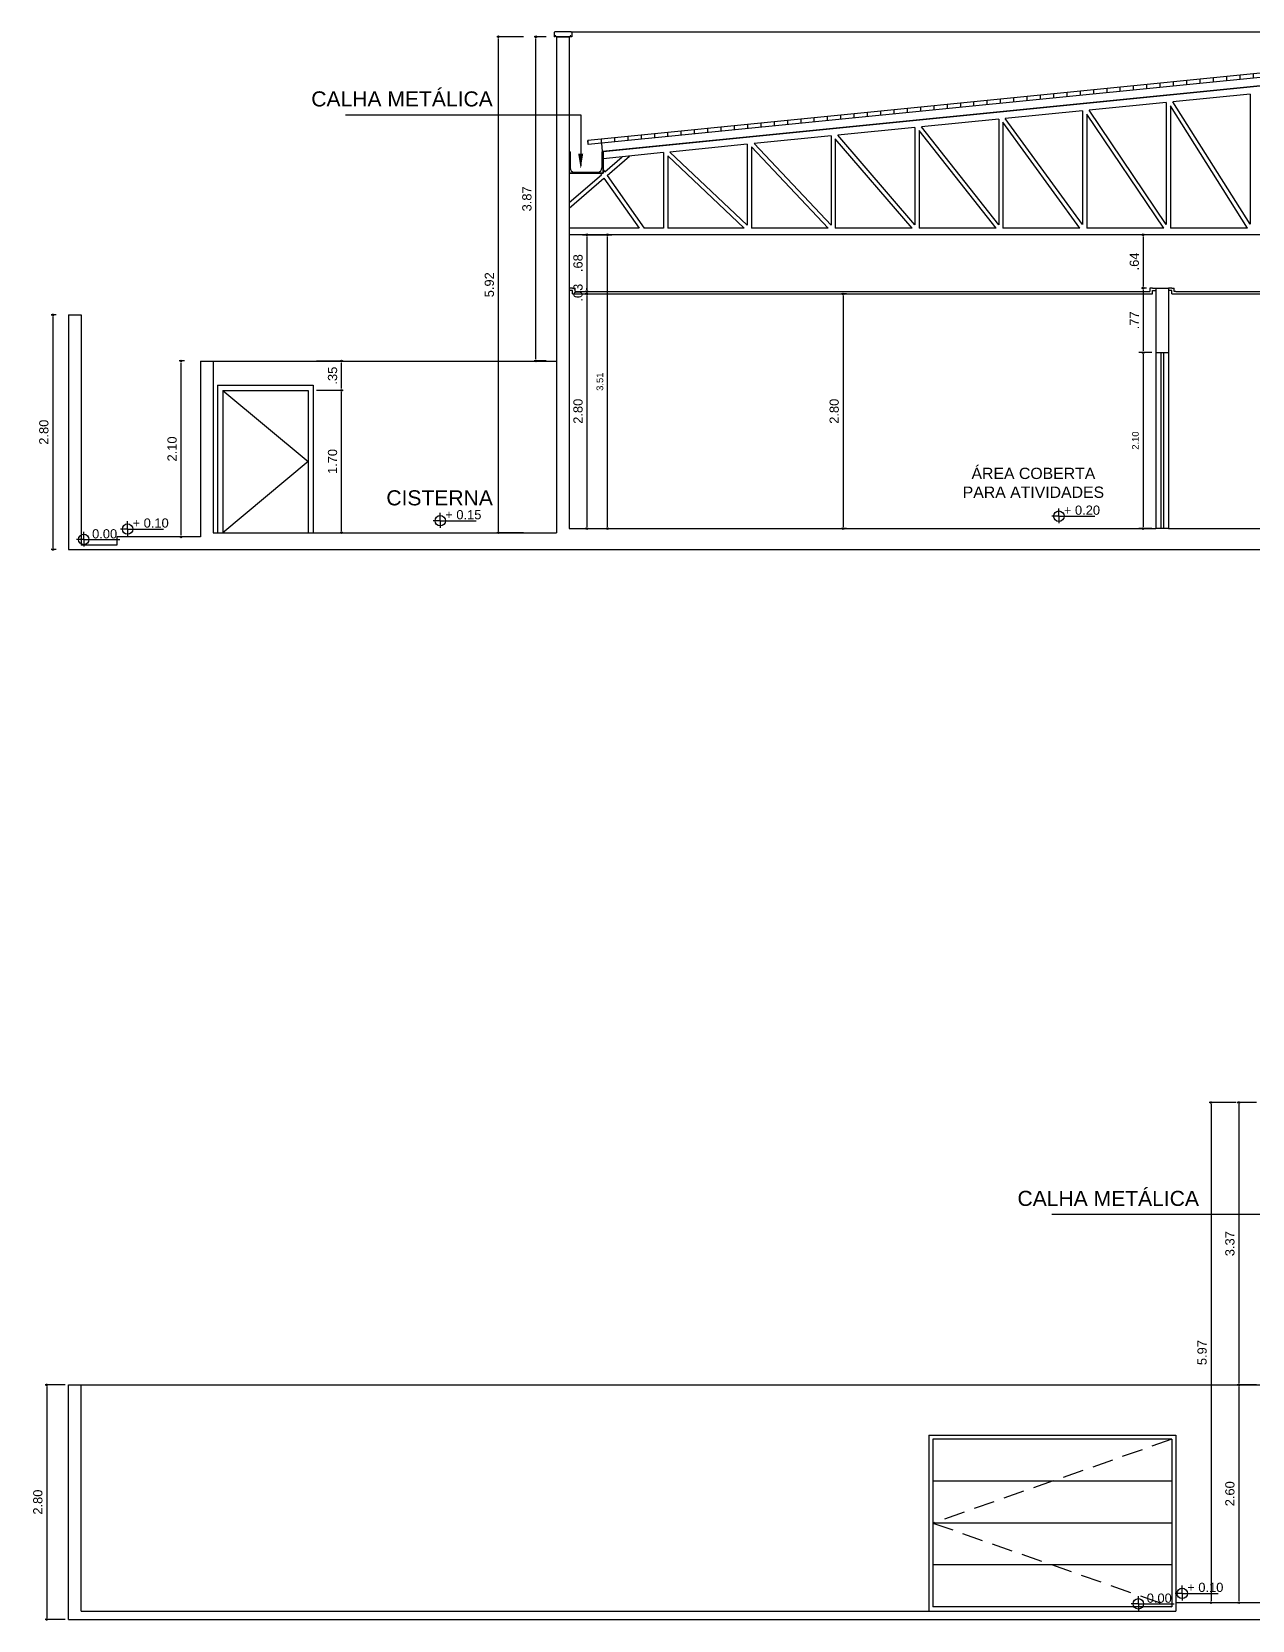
# Model space of a CAD drawing. Header units: millimetres. Extents: x 2125 to 3408, y 1171 to 1686.
# Drawn here: x 2524.1 to 2538.67, y 1494.29 to 1513.25 of the extents above; entities that cross this region are included whole.
import ezdxf

# ---------------------------------------------------------------- set-up
doc = ezdxf.new("R2010")
doc.units = ezdxf.units.MM
doc.linetypes.add('HIDDEN', pattern=[0.375, 0.25, -0.125])
for name, color, linetype in [('cobertura', 1, 'Continuous'), ('cotas', 7, 'Continuous'), ('ESQUADRIA', 3, 'Continuous'), ('Esquadrias_Portas', 2, 'Continuous'), ('forro', 7, 'Continuous'), ('LAYOUT', 7, 'Continuous'), ('PAREDE', 4, 'Continuous'), ('TEXTO01', 7, 'Continuous'), ('TEXTO02', 3, 'Continuous'), ('TEXTO03', 2, 'Continuous')]:
    doc.layers.add(name, color=color, linetype=linetype)
doc.styles.add('ROMANS', font='arial.ttf')
doc.styles.get("Standard").update_dxf_attribs({"font": 'arial.ttf'})
doc.styles.add('TEXTO1', font='swissko.ttf', dxfattribs={"width": 0.6, "height": 0.1})
doc.dimstyles.new('ESCALA 50', dxfattribs={"dimtxt": 0.08, "dimasz": 0.02, "dimexe": 0.05, "dimexo": 0.05, "dimgap": 0.05, "dimtad": 1, "dimlfac": -10, "dimzin": 1, "dimdsep": 46, "dimtxsty": 'ROMANS', "dimblk1": 'PPC', "dimblk2": 'PPC', "dimsah": 1, "dimcen": 0.02, "dimclrd": 7, "dimclre": 7, "dimclrt": 3, "dimadec": 0, "dimazin": 0, "dimtfac": 1, "dimtix": 1, "dimtmove": 1, "dimatfit": 3, "dimldrblk": 'PPC', "dimfxl": 0, "dimtolj": 1, "dimtzin": 12, "dimarcsym": 0})
doc.dimstyles.new('ESCALA75', dxfattribs={"dimtxt": 0.11, "dimasz": 0.02, "dimexe": 0.02, "dimexo": 0.04, "dimgap": 0.05, "dimtad": 1, "dimzin": 4, "dimdsep": 46, "dimtxsty": 'ROMANS', "dimblk1": 'PPC', "dimblk2": 'PPC', "dimsah": 1, "dimcen": 0.02, "dimclrd": 7, "dimclre": 7, "dimclrt": 3, "dimazin": 1, "dimtfac": 1, "dimtix": 1, "dimtmove": 0, "dimatfit": 3, "dimldrblk": 'PPC', "dimfxl": 0, "dimtolj": 1, "dimtzin": 12, "dimarcsym": 0})

# ---------------------------------------------------------------- blocks, each defined once
blk = doc.blocks.new('PPC')
at = {"color": 2}
blk.add_circle((0, 0), 0.5, dxfattribs=at)
blk = doc.blocks.new('*D350')
at = {"color": 7, "lineweight": -2, "transparency": 16777216}
for p, q in [((2538.716, 1500.47), (2538.486, 1500.47)), ((2538.506, 1500.45), (2538.506, 1497.12)), ((2538.716, 1497.1), (2538.486, 1497.1))]:
    blk.add_line(p, q, dxfattribs=at)
at = {"layer": 'DEFPOINTS', "color": 0, "transparency": 16777216}
for p in [(2538.756, 1500.47), (2538.506, 1497.1), (2538.756, 1497.1)]:
    blk.add_point(p, dxfattribs=at)
at = {"color": 7, "lineweight": -2, "transparency": 16777216, "xscale": 0.02, "yscale": 0.02, "zscale": 0.02}
for p, rotation in [((2538.506, 1500.47), 90), ((2538.506, 1497.1), 270)]:
    blk.add_blockref('PPC', p, dxfattribs=dict(at, rotation=rotation))
at = {"color": 3, "transparency": 16777216, "insert": (2538.4, 1498.785), "char_height": 0.11, "attachment_point": 5, "rotation": 90, "style": 'ROMANS'}
blk.add_mtext('\\A1;3.37', dxfattribs=at)
blk = doc.blocks.new('*D351')
at = {"color": 7, "lineweight": -2, "transparency": 16777216}
for p, q in [((2538.716, 1497.1), (2538.486, 1497.1)), ((2538.506, 1497.08), (2538.506, 1494.52)), ((2538.716, 1494.5), (2538.486, 1494.5))]:
    blk.add_line(p, q, dxfattribs=at)
at = {"layer": 'DEFPOINTS', "color": 0, "transparency": 16777216}
for p in [(2538.756, 1497.1), (2538.506, 1494.5), (2538.756, 1494.5)]:
    blk.add_point(p, dxfattribs=at)
at = {"color": 7, "lineweight": -2, "transparency": 16777216, "xscale": 0.02, "yscale": 0.02, "zscale": 0.02}
for p, rotation in [((2538.506, 1497.1), 90), ((2538.506, 1494.5), 270)]:
    blk.add_blockref('PPC', p, dxfattribs=dict(at, rotation=rotation))
at = {"color": 3, "transparency": 16777216, "insert": (2538.4, 1495.8), "char_height": 0.11, "attachment_point": 5, "rotation": 90, "style": 'ROMANS'}
blk.add_mtext('\\A1;2.60', dxfattribs=at)
blk = doc.blocks.new('*D352')
at = {"color": 7, "lineweight": -2, "transparency": 16777216}
for p, q in [((2538.474, 1500.47), (2538.154, 1500.47)), ((2538.174, 1500.45), (2538.174, 1494.52)), ((2538.474, 1494.5), (2538.154, 1494.5))]:
    blk.add_line(p, q, dxfattribs=at)
at = {"layer": 'DEFPOINTS', "color": 0, "transparency": 16777216}
for p in [(2538.756, 1500.47), (2538.174, 1494.5), (2538.756, 1494.5)]:
    blk.add_point(p, dxfattribs=at)
at = {"color": 7, "lineweight": -2, "transparency": 16777216, "xscale": 0.02, "yscale": 0.02, "zscale": 0.02}
for p, rotation in [((2538.174, 1500.47), 90), ((2538.174, 1494.5), 270)]:
    blk.add_blockref('PPC', p, dxfattribs=dict(at, rotation=rotation))
at = {"color": 3, "transparency": 16777216, "insert": (2538.068, 1497.485), "char_height": 0.11, "attachment_point": 5, "rotation": 90, "style": 'ROMANS'}
blk.add_mtext('\\A1;5.97', dxfattribs=at)
blk = doc.blocks.new('*D455')
at = {"color": 7, "lineweight": -2, "transparency": 16777216}
for p, q in [((2524.393, 1509.871), (2524.333, 1509.871)), ((2524.353, 1509.851), (2524.353, 1507.091)), ((2524.393, 1507.071), (2524.333, 1507.071))]:
    blk.add_line(p, q, dxfattribs=at)
at = {"layer": 'DEFPOINTS', "color": 0, "transparency": 16777216}
for p in [(2524.541, 1509.871), (2524.353, 1507.071), (2524.541, 1507.071)]:
    blk.add_point(p, dxfattribs=at)
at = {"color": 7, "lineweight": -2, "transparency": 16777216, "xscale": 0.02, "yscale": 0.02, "zscale": 0.02}
for p, rotation in [((2524.353, 1509.871), 90), ((2524.353, 1507.071), 270)]:
    blk.add_blockref('PPC', p, dxfattribs=dict(at, rotation=rotation))
at = {"color": 3, "transparency": 16777216, "insert": (2524.247, 1508.471), "char_height": 0.11, "attachment_point": 5, "rotation": 90, "style": 'ROMANS'}
blk.add_mtext('\\A1;2.80', dxfattribs=at)
blk = doc.blocks.new('*D456')
at = {"color": 7, "lineweight": -2, "transparency": 16777216}
for p, q in [((2525.923, 1509.321), (2525.863, 1509.321)), ((2525.883, 1509.301), (2525.883, 1507.241)), ((2525.923, 1507.221), (2525.863, 1507.221))]:
    blk.add_line(p, q, dxfattribs=at)
at = {"layer": 'DEFPOINTS', "color": 0, "transparency": 16777216}
for p in [(2526.116, 1509.321), (2525.883, 1507.221), (2526.116, 1507.221)]:
    blk.add_point(p, dxfattribs=at)
at = {"color": 7, "lineweight": -2, "transparency": 16777216, "xscale": 0.02, "yscale": 0.02, "zscale": 0.02}
for p, rotation in [((2525.883, 1509.321), 90), ((2525.883, 1507.221), 270)]:
    blk.add_blockref('PPC', p, dxfattribs=dict(at, rotation=rotation))
at = {"color": 3, "transparency": 16777216, "insert": (2525.777, 1508.271), "char_height": 0.11, "attachment_point": 5, "rotation": 90, "style": 'ROMANS'}
blk.add_mtext('\\A1;2.10', dxfattribs=at)
blk = doc.blocks.new('*D457')
at = {"color": 7, "lineweight": -2, "transparency": 16777216}
for p, q in [((2537.405, 1510.827), (2537.345, 1510.827)), ((2537.365, 1510.807), (2537.365, 1510.211)), ((2537.405, 1510.191), (2537.345, 1510.191))]:
    blk.add_line(p, q, dxfattribs=at)
at = {"layer": 'DEFPOINTS', "color": 0, "transparency": 16777216}
for p in [(2537.508, 1510.827), (2537.365, 1510.191), (2537.516, 1510.191)]:
    blk.add_point(p, dxfattribs=at)
at = {"color": 7, "lineweight": -2, "transparency": 16777216, "xscale": 0.02, "yscale": 0.02, "zscale": 0.02}
for p, rotation in [((2537.365, 1510.827), 90), ((2537.365, 1510.191), 270)]:
    blk.add_blockref('PPC', p, dxfattribs=dict(at, rotation=rotation))
at = {"color": 3, "transparency": 16777216, "insert": (2537.259, 1510.509), "char_height": 0.11, "attachment_point": 5, "rotation": 90, "style": 'ROMANS'}
blk.add_mtext('\\A1;.64', dxfattribs=at)
blk = doc.blocks.new('*D458')
at = {"color": 7, "lineweight": -2, "transparency": 16777216}
for p, q in [((2537.405, 1510.191), (2537.345, 1510.191)), ((2537.365, 1510.171), (2537.365, 1509.441)), ((2537.405, 1509.421), (2537.345, 1509.421))]:
    blk.add_line(p, q, dxfattribs=at)
at = {"layer": 'DEFPOINTS', "color": 0, "transparency": 16777216}
for p in [(2537.516, 1510.191), (2537.365, 1509.421), (2537.516, 1509.421)]:
    blk.add_point(p, dxfattribs=at)
at = {"color": 7, "lineweight": -2, "transparency": 16777216, "xscale": 0.02, "yscale": 0.02, "zscale": 0.02}
for p, rotation in [((2537.365, 1510.191), 90), ((2537.365, 1509.421), 270)]:
    blk.add_blockref('PPC', p, dxfattribs=dict(at, rotation=rotation))
at = {"color": 3, "transparency": 16777216, "insert": (2537.26, 1509.806), "char_height": 0.11, "attachment_point": 5, "rotation": 90, "style": 'ROMANS'}
blk.add_mtext('\\A1;.77', dxfattribs=at)
blk = doc.blocks.new('*D476')
at = {"color": 7, "lineweight": -2, "transparency": 16777216}
for p, q in [((2530.687, 1510.827), (2530.747, 1510.827)), ((2530.727, 1510.807), (2530.727, 1510.171)), ((2530.687, 1510.151), (2530.747, 1510.151))]:
    blk.add_line(p, q, dxfattribs=at)
at = {"layer": 'DEFPOINTS', "color": 0, "transparency": 16777216}
for p in [(2530.516, 1510.827), (2530.586, 1510.151), (2530.727, 1510.151)]:
    blk.add_point(p, dxfattribs=at)
at = {"color": 7, "lineweight": -2, "transparency": 16777216, "xscale": 0.02, "yscale": 0.02, "zscale": 0.02}
for p, rotation in [((2530.727, 1510.827), 90), ((2530.727, 1510.151), 270)]:
    blk.add_blockref('PPC', p, dxfattribs=dict(at, rotation=rotation))
at = {"color": 3, "transparency": 16777216, "insert": (2530.621, 1510.489), "char_height": 0.11, "attachment_point": 5, "rotation": 90, "style": 'ROMANS'}
blk.add_mtext('\\A1;.68', dxfattribs=at)
blk = doc.blocks.new('*D477')
at = {"color": 7, "lineweight": -2, "transparency": 16777216}
for p, q in [((2530.727, 1510.171), (2530.727, 1510.191)), ((2530.687, 1510.151), (2530.747, 1510.151)), ((2530.727, 1510.121), (2530.707, 1510.121)), ((2530.727, 1510.151), (2530.727, 1510.121)), ((2530.727, 1510.101), (2530.727, 1510.081))]:
    blk.add_line(p, q, dxfattribs=at)
at = {"layer": 'DEFPOINTS', "color": 0, "transparency": 16777216}
for p in [(2530.586, 1510.151), (2530.727, 1510.121), (2530.73, 1510.121)]:
    blk.add_point(p, dxfattribs=at)
at = {"color": 7, "lineweight": -2, "transparency": 16777216, "xscale": 0.02, "yscale": 0.02, "zscale": 0.02}
for p, rotation in [((2530.727, 1510.151), 270), ((2530.727, 1510.121), 90)]:
    blk.add_blockref('PPC', p, dxfattribs=dict(at, rotation=rotation))
at = {"color": 3, "transparency": 16777216, "insert": (2530.621, 1510.136), "char_height": 0.11, "attachment_point": 5, "rotation": 90, "style": 'ROMANS'}
blk.add_mtext('\\A1;.03', dxfattribs=at)
blk = doc.blocks.new('*D478')
at = {"color": 7, "lineweight": -2, "transparency": 16777216}
for p, q in [((2530.727, 1510.121), (2530.707, 1510.121)), ((2530.727, 1510.101), (2530.727, 1507.341)), ((2530.727, 1507.321), (2530.707, 1507.321))]:
    blk.add_line(p, q, dxfattribs=at)
at = {"layer": 'DEFPOINTS', "color": 0, "transparency": 16777216}
for p in [(2530.73, 1510.121), (2530.727, 1507.321), (2530.728, 1507.321)]:
    blk.add_point(p, dxfattribs=at)
at = {"color": 7, "lineweight": -2, "transparency": 16777216, "xscale": 0.02, "yscale": 0.02, "zscale": 0.02}
for p, rotation in [((2530.727, 1510.121), 90), ((2530.727, 1507.321), 270)]:
    blk.add_blockref('PPC', p, dxfattribs=dict(at, rotation=rotation))
at = {"color": 3, "transparency": 16777216, "insert": (2530.621, 1508.721), "char_height": 0.11, "attachment_point": 5, "rotation": 90, "style": 'ROMANS'}
blk.add_mtext('\\A1;2.80', dxfattribs=at)
blk = doc.blocks.new('*D479')
at = {"color": 7, "lineweight": -2, "transparency": 16777216}
for p, q in [((2533.824, 1510.121), (2533.764, 1510.121)), ((2533.784, 1510.101), (2533.784, 1507.341)), ((2533.824, 1507.321), (2533.764, 1507.321))]:
    blk.add_line(p, q, dxfattribs=at)
at = {"layer": 'DEFPOINTS', "color": 0, "transparency": 16777216}
for p in [(2534.015, 1510.121), (2533.784, 1507.321), (2534.388, 1507.321)]:
    blk.add_point(p, dxfattribs=at)
at = {"color": 7, "lineweight": -2, "transparency": 16777216, "xscale": 0.02, "yscale": 0.02, "zscale": 0.02}
for p, rotation in [((2533.784, 1510.121), 90), ((2533.784, 1507.321), 270)]:
    blk.add_blockref('PPC', p, dxfattribs=dict(at, rotation=rotation))
at = {"color": 3, "transparency": 16777216, "insert": (2533.678, 1508.721), "char_height": 0.11, "attachment_point": 5, "rotation": 90, "style": 'ROMANS'}
blk.add_mtext('\\A1;2.80', dxfattribs=at)
blk = doc.blocks.new('new block4')
at = {"layer": 'TEXTO01'}
h = blk.add_hatch(dxfattribs=at)
h.set_pattern_fill('ANGLE', color=256)
h.set_pattern_definition([(0, (-2260.456, -913.906), (0, 6.985), [5.08, -1.905]), (90, (-2260.456, -913.906), (-6.985, 4e-16), [5.08, -1.905])])
h.paths.add_polyline_path([(0, 0), (0, -0.062, 0.414214), (0.062, 0)])
h.paths.add_polyline_path([(0, 0), (0, 0.062, 0.414214), (-0.062, 0)])
for q in [(-0.086, 0), (0, 0.093), (0.429, 0), (0, -0.085)]:
    blk.add_line((0, 0), q, dxfattribs=at)
blk.add_circle((0, 0), 0.0624, dxfattribs=at)
blk = doc.blocks.new('*D453')
at = {"color": 7, "lineweight": -2, "transparency": 16777216}
for p, q in [((2527.499, 1508.971), (2527.819, 1508.971)), ((2527.799, 1507.291), (2527.799, 1508.951)), ((2527.499, 1507.271), (2527.819, 1507.271))]:
    blk.add_line(p, q, dxfattribs=at)
at = {"layer": 'DEFPOINTS', "color": 0, "transparency": 16777216}
for p in [(2527.401, 1508.971), (2527.799, 1508.971), (2527.401, 1507.271)]:
    blk.add_point(p, dxfattribs=at)
at = {"color": 7, "lineweight": -2, "transparency": 16777216, "xscale": 0.02, "yscale": 0.02, "zscale": 0.02}
for p, rotation in [((2527.799, 1508.971), 90), ((2527.799, 1507.271), 270)]:
    blk.add_blockref('PPC', p, dxfattribs=dict(at, rotation=rotation))
at = {"color": 3, "transparency": 16777216, "insert": (2527.692, 1508.121), "char_height": 0.11, "attachment_point": 5, "rotation": 90, "style": 'ROMANS'}
blk.add_mtext('\\A1;1.70', dxfattribs=at)
blk = doc.blocks.new('*D454')
at = {"color": 7, "lineweight": -2, "transparency": 16777216}
for p, q in [((2527.499, 1509.321), (2527.819, 1509.321)), ((2527.799, 1508.991), (2527.799, 1509.301)), ((2527.499, 1508.971), (2527.819, 1508.971))]:
    blk.add_line(p, q, dxfattribs=at)
at = {"layer": 'DEFPOINTS', "color": 0, "transparency": 16777216}
for p in [(2525.41, 1509.321), (2527.799, 1509.321), (2527.401, 1508.971)]:
    blk.add_point(p, dxfattribs=at)
at = {"color": 7, "lineweight": -2, "transparency": 16777216, "xscale": 0.02, "yscale": 0.02, "zscale": 0.02}
for p, rotation in [((2527.799, 1509.321), 90), ((2527.799, 1508.971), 270)]:
    blk.add_blockref('PPC', p, dxfattribs=dict(at, rotation=rotation))
at = {"color": 3, "transparency": 16777216, "insert": (2527.692, 1509.146), "char_height": 0.11, "attachment_point": 5, "rotation": 90, "style": 'ROMANS'}
blk.add_mtext('\\A1;.35', dxfattribs=at)
blk = doc.blocks.new('*D485')
at = {"color": 7, "lineweight": -2, "transparency": 16777216}
for p, q in [((2530.242, 1513.191), (2530.097, 1513.191)), ((2530.117, 1509.341), (2530.117, 1513.171)), ((2530.242, 1509.321), (2530.097, 1509.321))]:
    blk.add_line(p, q, dxfattribs=at)
at = {"layer": 'DEFPOINTS', "color": 0, "transparency": 16777216}
for p in [(2530.117, 1513.191), (2530.282, 1513.191), (2530.282, 1509.321)]:
    blk.add_point(p, dxfattribs=at)
at = {"color": 7, "lineweight": -2, "transparency": 16777216, "xscale": 0.02, "yscale": 0.02, "zscale": 0.02}
for p, rotation in [((2530.117, 1513.191), 90), ((2530.117, 1509.321), 270)]:
    blk.add_blockref('PPC', p, dxfattribs=dict(at, rotation=rotation))
at = {"color": 3, "transparency": 16777216, "insert": (2530.011, 1511.256), "char_height": 0.11, "attachment_point": 5, "rotation": 90, "style": 'ROMANS'}
blk.add_mtext('\\A1;3.87', dxfattribs=at)
blk = doc.blocks.new('*D486')
at = {"color": 7, "lineweight": -2, "transparency": 16777216}
for p, q in [((2529.97, 1513.191), (2529.65, 1513.191)), ((2529.67, 1507.291), (2529.67, 1513.171)), ((2529.97, 1507.271), (2529.65, 1507.271))]:
    blk.add_line(p, q, dxfattribs=at)
at = {"layer": 'DEFPOINTS', "color": 0, "transparency": 16777216}
for p in [(2529.67, 1513.191), (2530.366, 1513.191), (2530.366, 1507.271)]:
    blk.add_point(p, dxfattribs=at)
at = {"color": 7, "lineweight": -2, "transparency": 16777216, "xscale": 0.02, "yscale": 0.02, "zscale": 0.02}
for p, rotation in [((2529.67, 1513.191), 90), ((2529.67, 1507.271), 270)]:
    blk.add_blockref('PPC', p, dxfattribs=dict(at, rotation=rotation))
at = {"color": 3, "transparency": 16777216, "insert": (2529.563, 1510.231), "char_height": 0.11, "attachment_point": 5, "rotation": 90, "style": 'ROMANS'}
blk.add_mtext('\\A1;5.92', dxfattribs=at)
blk = doc.blocks.new('*D991')
at = {"color": 7, "lineweight": -2, "transparency": 16777216}
for p, q in [((2537.466, 1509.421), (2537.313, 1509.421)), ((2537.363, 1509.401), (2537.363, 1507.341)), ((2537.466, 1507.321), (2537.313, 1507.321))]:
    blk.add_line(p, q, dxfattribs=at)
at = {"layer": 'DEFPOINTS', "color": 0, "transparency": 16777216}
for p in [(2537.516, 1509.421), (2537.363, 1507.321), (2537.516, 1507.321)]:
    blk.add_point(p, dxfattribs=at)
at = {"color": 7, "lineweight": -2, "transparency": 16777216, "xscale": 0.02, "yscale": 0.02, "zscale": 0.02}
for p, rotation in [((2537.363, 1509.421), 90), ((2537.363, 1507.321), 270)]:
    blk.add_blockref('PPC', p, dxfattribs=dict(at, rotation=rotation))
at = {"color": 3, "transparency": 16777216, "insert": (2537.272, 1508.371), "char_height": 0.08, "attachment_point": 5, "rotation": 90, "style": 'ROMANS'}
blk.add_mtext('\\A1;2.10', dxfattribs=at)
blk = doc.blocks.new('*D995')
at = {"color": 7, "lineweight": -2, "transparency": 16777216}
for p, q in [((2524.501, 1497.1), (2524.261, 1497.1)), ((2524.281, 1497.08), (2524.281, 1494.32)), ((2524.501, 1494.3), (2524.261, 1494.3))]:
    blk.add_line(p, q, dxfattribs=at)
at = {"layer": 'DEFPOINTS', "color": 0, "transparency": 16777216}
for p in [(2524.541, 1497.1), (2524.281, 1494.3), (2524.541, 1494.3)]:
    blk.add_point(p, dxfattribs=at)
at = {"color": 7, "lineweight": -2, "transparency": 16777216, "xscale": 0.02, "yscale": 0.02, "zscale": 0.02}
for p, rotation in [((2524.281, 1497.1), 90), ((2524.281, 1494.3), 270)]:
    blk.add_blockref('PPC', p, dxfattribs=dict(at, rotation=rotation))
at = {"color": 3, "transparency": 16777216, "insert": (2524.175, 1495.7), "char_height": 0.11, "attachment_point": 5, "rotation": 90, "style": 'ROMANS'}
blk.add_mtext('\\A1;2.80', dxfattribs=at)
blk = doc.blocks.new('*D997')
at = {"color": 7, "lineweight": -2, "transparency": 16777216}
for p, q in [((2530.673, 1510.827), (2531.023, 1510.827)), ((2530.973, 1507.341), (2530.973, 1510.807)), ((2530.673, 1507.321), (2531.023, 1507.321))]:
    blk.add_line(p, q, dxfattribs=at)
at = {"layer": 'DEFPOINTS', "color": 0, "transparency": 16777216}
for p in [(2530.516, 1510.827), (2530.973, 1510.827), (2530.516, 1507.321)]:
    blk.add_point(p, dxfattribs=at)
at = {"color": 7, "lineweight": -2, "transparency": 16777216, "xscale": 0.02, "yscale": 0.02, "zscale": 0.02}
for p, rotation in [((2530.973, 1510.827), 90), ((2530.973, 1507.321), 270)]:
    blk.add_blockref('PPC', p, dxfattribs=dict(at, rotation=rotation))
at = {"color": 3, "transparency": 16777216, "insert": (2530.882, 1509.074), "char_height": 0.08, "attachment_point": 5, "rotation": 90, "style": 'ROMANS'}
blk.add_mtext('\\A1;3.51', dxfattribs=at)

msp = doc.modelspace()

# ---------------------------------------------------------------- hatches: boundary and pattern name
h = msp.add_hatch()
h.set_pattern_fill('ANGLE', color=256)
h.set_pattern_definition([(0, (0, 0), (0, 6.985), [5.08, -1.905]), (90, (0, 0), (-6.985, 4e-16), [5.08, -1.905])])
h.paths.add_polyline_path([(2530.5256, 1511.8156), (2530.5156, 1511.8156), (2530.5156, 1511.5661), (2530.9157, 1511.5661), (2530.9157, 1511.8156), (2530.9057, 1511.8156), (2530.9057, 1511.6261, -0.4142136), (2530.8557, 1511.5761), (2530.5756, 1511.5761, -0.4142136), (2530.5256, 1511.6261)])
at = {"layer": 'cobertura'}
h = msp.add_hatch(dxfattribs=at)
h.set_pattern_fill('ANSI31', color=256, scale=0.05, angle=45)
h.set_pattern_definition([(90, (334.11799, 905.12056), (-0.15875, 3e-17), [])])
h.paths.add_polyline_path([(2530.7368, 1511.9535), (2530.7418, 1511.9037), (2539.7459, 1512.8041), (2539.7459, 1512.8544)])

# ---------------------------------------------------------------- linework, layer by layer
for p, q in [((2530.5356, 1513.2507), (2570.7418, 1513.2507)), ((2539.7464, 1512.6987), (2530.9207, 1511.8161)), ((2538.6409, 1512.5077), (2537.7187, 1512.4155)), ((2538.6409, 1512.5077), (2538.6409, 1510.9537)), ((2536.6409, 1512.3077), (2535.7197, 1512.2156)), ((2536.6409, 1512.3077), (2536.6409, 1510.9493)), ((2537.6107, 1510.9068), (2536.6909, 1512.2681)), ((2536.6909, 1512.2681), (2536.6909, 1510.9068)), ((2537.6409, 1512.4077), (2536.7192, 1512.3155)), ((2537.6409, 1510.9515), (2536.7192, 1512.3155)), ((2537.6409, 1512.4077), (2537.6409, 1510.9515)), ((2538.6113, 1510.9068), (2537.6909, 1512.3659)), ((2537.6909, 1512.3659), (2537.6909, 1510.9068)), ((2538.6409, 1510.9537), (2537.7187, 1512.4155)), ((2527.8466, 1512.2608), (2530.6527, 1512.2608)), ((2530.6527, 1512.2608), (2530.6527, 1511.6456)), ((2534.6409, 1512.1077), (2533.7212, 1512.0158)), ((2534.6409, 1512.1077), (2534.6409, 1510.9452)), ((2535.6409, 1512.2077), (2534.7204, 1512.1157)), ((2535.6409, 1510.9472), (2534.7204, 1512.1157)), ((2535.6409, 1512.2077), (2535.6409, 1510.9472)), ((2536.61, 1510.9068), (2535.6909, 1512.1702)), ((2535.6909, 1512.1702), (2535.6909, 1510.9068)), ((2536.6409, 1510.9493), (2535.7197, 1512.2156)), ((2532.6409, 1511.9077), (2531.7166, 1511.8153)), ((2532.6409, 1511.9077), (2532.6409, 1510.9412)), ((2533.6409, 1512.0077), (2532.7223, 1511.9159)), ((2533.6409, 1510.9432), (2532.7223, 1511.9159)), ((2533.6409, 1512.0077), (2533.6409, 1510.9432)), ((2534.6079, 1510.9068), (2533.6909, 1511.9744)), ((2533.6909, 1511.9744), (2533.6909, 1510.9068)), ((2534.6409, 1510.9452), (2533.7212, 1512.0158)), ((2535.6091, 1510.9068), (2534.6909, 1512.0723)), ((2534.6909, 1512.0723), (2534.6909, 1510.9068)), ((2530.5256, 1511.8156), (2530.5156, 1511.8156)), ((2530.9157, 1511.8156), (2530.9057, 1511.8156)), ((2530.9157, 1511.8156), (2530.9147, 1511.8155)), ((2531.6409, 1511.8077), (2530.9226, 1511.7359)), ((2530.9397, 1511.5775), (2531.1487, 1511.7585)), ((2530.9686, 1511.5364), (2531.2351, 1511.7671)), ((2531.6409, 1511.8077), (2531.6409, 1510.9068)), ((2532.6045, 1510.9068), (2531.6909, 1511.7708)), ((2531.6909, 1511.7708), (2531.6909, 1510.9068)), ((2532.6409, 1510.9412), (2531.7166, 1511.8153)), ((2533.6065, 1510.9068), (2532.6909, 1511.8763)), ((2532.6909, 1511.8763), (2532.6909, 1510.9068)), ((2530.5166, 1511.5247), (2530.5156, 1510.9068)), ((2530.5161, 1511.2109), (2530.9017, 1511.5446)), ((2530.8901, 1511.5611), (2530.9017, 1511.5446)), ((2530.9207, 1511.6046), (2530.9397, 1511.5775)), ((2530.9686, 1511.5364), (2531.4113, 1510.9068)), ((2530.516, 1511.1447), (2530.9306, 1511.5035)), ((2530.9306, 1511.5035), (2531.3502, 1510.9068)), ((2531.3502, 1510.9068), (2530.5156, 1510.9068)), ((2558.8656, 1510.8268), (2530.5156, 1510.8268)), ((2531.6409, 1510.9068), (2531.4113, 1510.9068)), ((2532.6045, 1510.9068), (2531.6909, 1510.9068)), ((2533.6065, 1510.9068), (2532.6909, 1510.9068)), ((2534.6079, 1510.9068), (2533.6909, 1510.9068)), ((2535.6091, 1510.9068), (2534.6909, 1510.9068)), ((2536.61, 1510.9068), (2535.6909, 1510.9068)), ((2537.6107, 1510.9068), (2536.6909, 1510.9068)), ((2538.6113, 1510.9068), (2537.6909, 1510.9068)), ((2530.5556, 1510.1907), (2530.5156, 1510.1907)), ((2530.5556, 1510.1907), (2530.5856, 1510.1907)), ((2530.5856, 1510.1507), (2530.5856, 1510.1907)), ((2537.4748, 1510.1907), (2537.4448, 1510.1907)), ((2537.4448, 1510.1907), (2537.4448, 1510.1507)), ((2537.4748, 1510.1907), (2537.5148, 1510.1907)), ((2537.7056, 1510.1907), (2537.6656, 1510.1907)), ((2537.7056, 1510.1907), (2537.7356, 1510.1907)), ((2537.7356, 1510.1507), (2537.7356, 1510.1907)), ((2530.5556, 1510.1607), (2530.5156, 1510.1607)), ((2530.5556, 1510.1207), (2530.5556, 1510.1607)), ((2537.4748, 1510.1207), (2537.4748, 1510.1607)), ((2537.4748, 1510.1607), (2537.5148, 1510.1607)), ((2537.7056, 1510.1607), (2537.6656, 1510.1607)), ((2537.7056, 1510.1207), (2537.7056, 1510.1607)), ((2537.7556, 1510.1507), (2537.7356, 1510.1507)), ((2536.2737, 1499.1371), (2539.0799, 1499.1371))]:
    msp.add_line(p, q)
at = {"color": 1, "linetype": 'HIDDEN'}
for p, q in [((2537.7056, 1496.4504), (2534.8556, 1495.4504)), ((2534.8556, 1495.4504), (2537.7056, 1494.4504))]:
    msp.add_line(p, q, dxfattribs=at)
msp.add_arc((2530.5756, 1511.6261), 0.05, 180, 270)
at = {"layer": 'cobertura'}
for p, q in [((2539.7459, 1512.8544), (2530.7368, 1511.9535)), ((2539.7459, 1512.8041), (2530.7417, 1511.9037)), ((2539.7459, 1512.7036), (2530.9142, 1511.8205)), ((2530.7418, 1511.9037), (2530.7368, 1511.9535)), ((2530.9142, 1511.8205), (2530.9042, 1511.92))]:
    msp.add_line(p, q, dxfattribs=at)
at = {"layer": 'ESQUADRIA'}
for p, q in [((2537.5756, 1509.4207), (2537.5756, 1507.3207)), ((2537.6056, 1509.4207), (2537.6056, 1507.3207))]:
    msp.add_line(p, q, dxfattribs=at)
at = {"layer": 'Esquadrias_Portas'}
for p, q in [((2526.3206, 1509.0307), (2527.4606, 1509.0307)), ((2526.3206, 1509.0307), (2526.3206, 1507.2707)), ((2526.3806, 1508.9707), (2527.4006, 1508.9707)), ((2526.3806, 1508.9707), (2526.3806, 1507.2707)), ((2526.3806, 1508.9707), (2527.4006, 1508.1207)), ((2527.4006, 1508.9707), (2527.4006, 1507.2707)), ((2527.4606, 1509.0307), (2527.4606, 1507.2707)), ((2527.4006, 1508.1207), (2526.3806, 1507.2707)), ((2534.8056, 1496.5004), (2534.8056, 1494.4004)), ((2534.8056, 1496.5004), (2537.7556, 1496.5004)), ((2534.8556, 1496.4504), (2534.8556, 1494.4504)), ((2537.7056, 1496.4504), (2534.8556, 1496.4504)), ((2537.7056, 1496.4504), (2537.7056, 1494.4504)), ((2537.7556, 1496.5004), (2537.7556, 1494.4004)), ((2537.7056, 1495.9504), (2534.8556, 1495.9504)), ((2537.7056, 1495.4504), (2534.8556, 1495.4504)), ((2537.7056, 1494.9504), (2534.8556, 1494.9504)), ((2537.7056, 1494.4504), (2534.8556, 1494.4504))]:
    msp.add_line(p, q, dxfattribs=at)
at = {"layer": 'forro'}
for p, q in [((2530.5256, 1511.8156), (2530.5256, 1511.6261)), ((2530.9057, 1511.8156), (2530.9057, 1511.6261)), ((2530.9157, 1511.8156), (2530.9157, 1511.5661)), ((2530.9207, 1511.8161), (2530.9207, 1511.5611)), ((2530.5157, 1511.5661), (2530.9157, 1511.5661)), ((2530.5157, 1511.5611), (2530.9207, 1511.5611)), ((2530.5756, 1511.5761), (2530.8557, 1511.5761)), ((2530.5556, 1510.1207), (2537.4748, 1510.1207)), ((2530.5556, 1510.1207), (2537.4748, 1510.1207)), ((2530.5856, 1510.1507), (2537.4448, 1510.1507)), ((2537.7056, 1510.1207), (2545.0756, 1510.1207)), ((2537.7056, 1510.1207), (2545.0756, 1510.1207)), ((2537.7556, 1510.1507), (2545.0456, 1510.1507))]:
    msp.add_line(p, q, dxfattribs=at)
msp.add_arc((2530.8557, 1511.6261), 0.05, 270, 0, dxfattribs=at)
at = {"layer": 'LAYOUT'}
msp.add_solid([(2530.6827, 1511.7948), (2530.6527, 1511.6148), (2530.6227, 1511.7948)], dxfattribs=at)
at = {"layer": 'PAREDE'}
for p, q in [((2530.3356, 1513.2407), (2530.3456, 1513.2507)), ((2530.3356, 1513.2407), (2530.3356, 1513.1907)), ((2530.5356, 1513.2507), (2530.3456, 1513.2507)), ((2530.5456, 1513.2407), (2530.5356, 1513.2507)), ((2530.5456, 1513.2407), (2530.5456, 1513.1907)), ((2530.3456, 1513.1907), (2530.3356, 1513.1907)), ((2530.3556, 1513.2007), (2530.3456, 1513.2007)), ((2530.3456, 1513.2007), (2530.3456, 1513.1907)), ((2530.3556, 1513.1907), (2530.3556, 1513.2007)), ((2530.5256, 1513.1907), (2530.3556, 1513.1907)), ((2530.3656, 1513.1907), (2530.3656, 1507.2707)), ((2530.3656, 1513.1907), (2530.5256, 1513.1907)), ((2530.5156, 1513.1907), (2530.5156, 1507.3207)), ((2530.5356, 1513.2007), (2530.5256, 1513.2007)), ((2530.5256, 1513.2007), (2530.5256, 1513.1907)), ((2530.5356, 1513.1907), (2530.5356, 1513.2007)), ((2530.5456, 1513.1907), (2530.5356, 1513.1907)), ((2537.5148, 1510.1907), (2537.6656, 1510.1907)), ((2537.6656, 1510.1907), (2537.6656, 1507.3207)), ((2524.5406, 1509.8707), (2524.6906, 1509.8707)), ((2524.5406, 1509.8707), (2524.5406, 1507.0707)), ((2524.6906, 1509.8707), (2524.6906, 1507.1207)), ((2526.1156, 1509.3207), (2526.1156, 1507.2207)), ((2526.1156, 1509.3207), (2530.3656, 1509.3207)), ((2526.2656, 1509.3207), (2526.2656, 1507.2707)), ((2537.5156, 1509.4207), (2537.6656, 1509.4207))]:
    msp.add_line(p, q, dxfattribs=at)
at = {"layer": 'PAREDE', "linetype": 'Continuous'}
for p, q in [((2537.5156, 1510.1907), (2537.5156, 1507.3207)), ((2526.1156, 1507.2207), (2525.1156, 1507.2207)), ((2525.1156, 1507.2207), (2525.1156, 1507.1207)), ((2526.2656, 1507.2707), (2530.3656, 1507.2707)), ((2530.5156, 1507.3207), (2537.5156, 1507.3207)), ((2537.6656, 1507.3207), (2537.5156, 1507.3207)), ((2537.6656, 1507.3207), (2545.1156, 1507.3207)), ((2524.5406, 1507.0707), (2585.2056, 1507.0707)), ((2525.1156, 1507.1207), (2524.6906, 1507.1207)), ((2524.5406, 1494.3004), (2524.5406, 1497.1004)), ((2524.5406, 1497.1004), (2538.7556, 1497.1004)), ((2524.6906, 1494.4004), (2524.6906, 1497.1004)), ((2537.7556, 1494.5004), (2538.7556, 1494.5004)), ((2537.7556, 1494.5004), (2537.7556, 1494.4004)), ((2524.5406, 1494.3004), (2585.1306, 1494.3004)), ((2524.6906, 1494.4004), (2537.7556, 1494.4004))]:
    msp.add_line(p, q, dxfattribs=at)

# ---------------------------------------------------------------- block references
at = {"layer": 'TEXTO01'}
for p in [(2536.3587, 1507.4684), (2525.2457, 1507.3151), (2528.9767, 1507.4142), (2524.7223, 1507.1905), (2537.8305, 1494.6109), (2537.3071, 1494.4863)]:
    msp.add_blockref('new block4', p, dxfattribs=at)

# ---------------------------------------------------------------- texts
at = {"layer": 'cotas', "ltscale": 0.0001, "char_height": 0.11, "width": 0.503613, "attachment_point": 1, "style": 'TEXTO1'}
for s, insert in [('{\\fSansSerif|b0|i0|c2|p2;\\W1;+ 0.15}', (2529.0364, 1507.5412)), ('{\\fSansSerif|b0|i0|c2|p2;\\W1;+ 0.20}', (2536.4184, 1507.5955)), ('{\\fSansSerif|b0|i0|c2|p2;\\W1;+ 0.10}', (2525.3053, 1507.4421)), ('\\pi0.11193;{\\fSansSerif|b0|i0|c2|p2;\\W1;0.00}', (2524.7103, 1507.3133)), ('{\\fSansSerif|b0|i0|c2|p2;\\W1;+ 0.10}', (2537.8902, 1494.7379)), ('\\pi0.11193;{\\fSansSerif|b0|i0|c2|p2;\\W1;0.00}', (2537.2952, 1494.6091))]:
    msp.add_mtext(s, dxfattribs=dict(at, insert=insert))
at = {"layer": 'TEXTO02', "ltscale": 0.0001, "char_height": 0.18, "attachment_point": 1}
for insert in [(2527.4377, 1512.5393), (2535.8648, 1499.4157)]:
    msp.add_mtext('CALHA METÁLICA', dxfattribs=dict(at, insert=insert))
at = {"layer": 'TEXTO03', "ltscale": 0.0001, "attachment_point": 1, "style": 'TEXTO1'}
for s, insert, char_height, width in [('{\\fSansSerif|b0|i0|c2|p2;\\H1.5x;\\W1;\\C2;  ÁREA COBERTA PARA ATIVIDADES}', (2535.2114, 1508.0471), 0.09, 1.886616), ('{\\fSansSerif|b0|i0|c2|p2;\\H1.5x;\\W1;\\C2;CISTERNA}', (2528.3335, 1507.7777), 0.12, 2.515488)]:
    msp.add_mtext(s, dxfattribs=dict(at, insert=insert, char_height=char_height, width=width))

# ---------------------------------------------------------------- dimensions: what is measured, and where the dimension line sits
for base, p1, p2, dimstyle, picture, middle in [((2529.6697, 1513.1907), (2530.3656, 1507.2707), (2530.3656, 1513.1907), 'ESCALA75', '*D486', (2529.5635, 1510.2307)), ((2530.1168, 1513.1907), (2530.2822, 1509.3207), (2530.2822, 1513.1907), 'ESCALA75', '*D485', (2530.0106, 1511.2557)), ((2537.3626, 1507.3207), (2537.5156, 1509.4207), (2537.5156, 1507.3207), 'ESCALA 50', '*D991', (2537.2718, 1508.3707)), ((2527.7986, 1509.3207), (2527.4006, 1508.9707), (2525.4099, 1509.3207), 'ESCALA75', '*D454', (2527.6924, 1509.1457)), ((2527.7986, 1508.9707), (2527.4006, 1507.2707), (2527.4006, 1508.9707), 'ESCALA75', '*D453', (2527.6924, 1508.1207)), ((2538.1738, 1494.5004), (2538.7556, 1500.4704), (2538.7556, 1494.5004), 'ESCALA75', '*D352', (2538.0677, 1497.4854)), ((2538.5064, 1497.1004), (2538.7556, 1500.4704), (2538.7556, 1497.1004), 'ESCALA75', '*D350', (2538.4002, 1498.7854)), ((2524.2809, 1494.3004), (2524.5406, 1497.1004), (2524.5406, 1494.3004), 'ESCALA75', '*D995', (2524.1747, 1495.7004)), ((2538.5064, 1494.5004), (2538.7556, 1497.1004), (2538.7556, 1494.5004), 'ESCALA75', '*D351', (2538.4003, 1495.8004))]:
    dim = msp.add_linear_dim(base=base, p1=p1, p2=p2, angle=90, dimstyle=dimstyle)
    dim.commit()
    dim.dimension.update_dxf_attribs({"geometry": picture, "text_midpoint": middle})
for base, p1, p2, dimstyle, override, picture, middle in [((2530.7267, 1510.1507), (2530.5156, 1510.8268), (2530.5856, 1510.1507), 'ESCALA75', {"dimfxl": 0.04, "dimarcsym": 1}, '*D476', (2530.6206, 1510.4887)), ((2530.9726, 1510.8268), (2530.5156, 1507.3207), (2530.5156, 1510.8268), 'ESCALA 50', {"dimfxl": 0.3, "dimfxlon": 1}, '*D997', (2530.8817, 1509.0737)), ((2537.365, 1510.1907), (2537.5076, 1510.8268), (2537.5156, 1510.1907), 'ESCALA75', {"dimfxl": 0.04, "dimarcsym": 1}, '*D457', (2537.2588, 1510.5087)), ((2530.7267, 1510.1207), (2530.5856, 1510.1507), (2530.7296, 1510.1207), 'ESCALA75', {"dimtmove": 1, "dimfxl": 0.04, "dimarcsym": 1}, '*D477', (2530.6205, 1510.1357)), ((2537.365, 1509.4207), (2537.5156, 1510.1907), (2537.5156, 1509.4207), 'ESCALA75', {"dimtmove": 1, "dimfxl": 0.04, "dimarcsym": 1}, '*D458', (2537.26, 1509.8057)), ((2530.7267, 1507.3207), (2530.7296, 1510.1207), (2530.7281, 1507.3207), 'ESCALA75', {"dimtmove": 1, "dimfxl": 0.04, "dimarcsym": 1}, '*D478', (2530.6206, 1508.7207)), ((2533.7843, 1507.3207), (2534.0152, 1510.1207), (2534.3885, 1507.3207), 'ESCALA75', {"dimfxl": 0.04, "dimarcsym": 1}, '*D479', (2533.6781, 1508.7207)), ((2524.3527, 1507.0707), (2524.5406, 1509.8707), (2524.5406, 1507.0707), 'ESCALA75', {"dimfxl": 0.04, "dimarcsym": 1}, '*D455', (2524.2466, 1508.4707)), ((2525.8827, 1507.2207), (2526.1156, 1509.3207), (2526.1156, 1507.2207), 'ESCALA75', {"dimfxl": 0.04, "dimarcsym": 1}, '*D456', (2525.7765, 1508.2707))]:
    dim = msp.add_linear_dim(base=base, p1=p1, p2=p2, angle=90, dimstyle=dimstyle, override=override)
    dim.commit()
    dim.dimension.update_dxf_attribs({"geometry": picture, "text_midpoint": middle})

doc.saveas('drawing.dxf')
